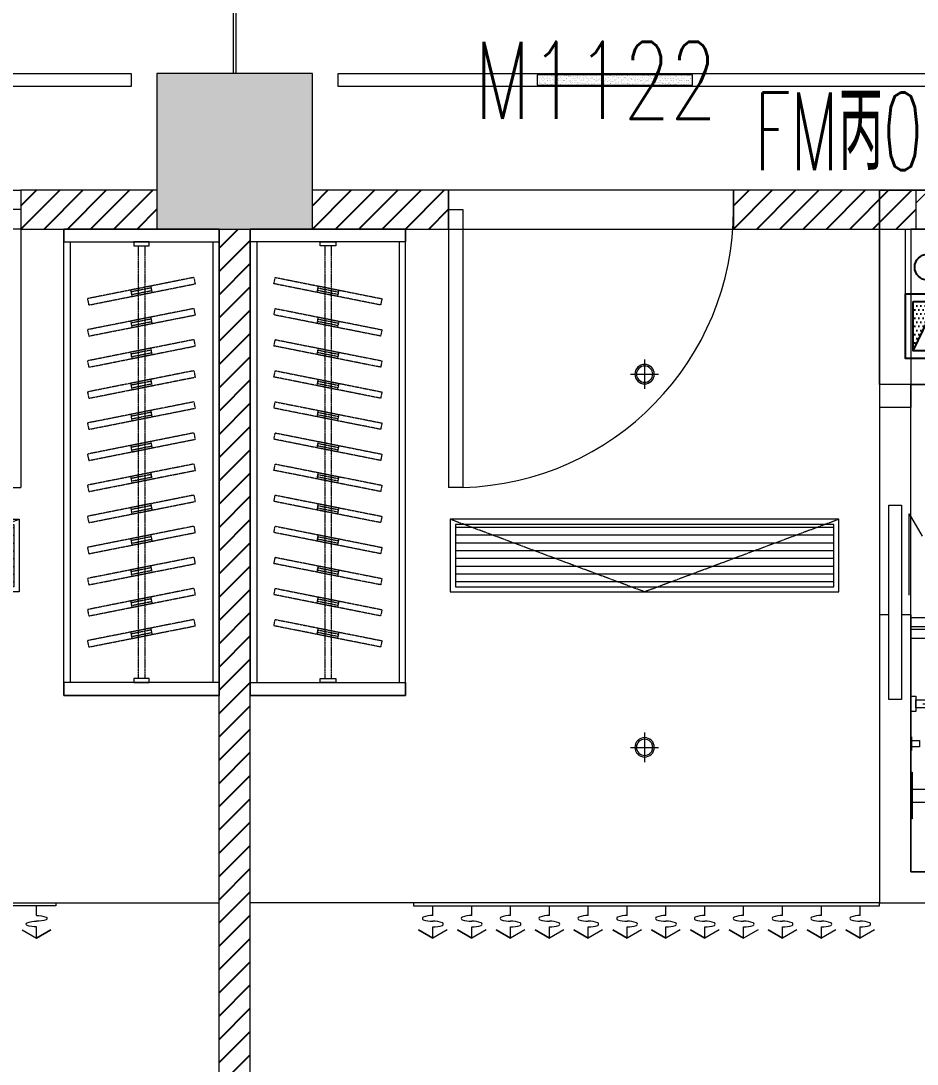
# Model space of a CAD drawing. Header units: millimetres. Extents: x 33621 to 401573, y -91663 to 133135.
# Drawn here: x 124271 to 127731, y -54933 to -50907 of the extents above; entities that cross this region are included whole.
import ezdxf

# ---------------------------------------------------------------- set-up
doc = ezdxf.new("R2010")
doc.units = ezdxf.units.MM
doc.header["$LTSCALE"] = 10
for name, pattern in [('DASH', [0.35, 0.25, -0.1]), ('DOT', [0.2, 0.1, -0.1]), ('DOTE', [2.42, 2, -0.2, 0.02, -0.2]), ('HIDDEN', [0.375, 0.25, -0.125, 0, 0])]:
    doc.linetypes.add(name, pattern=pattern)
doc.layers.get('0').update_dxf_attribs({"color": 253})
for name, color, linetype, lineweight in [('COLUMN', 253, 'Continuous', 0), ('DOOR【门】', 253, 'Continuous', 0), ('FF-Door【门】', 253, 'Continuous', 0), ('FF-FIXT【洁具】', 253, 'Continuous', 0), ('FF-FURN【成品家具】', 253, 'Continuous', 0), ('FF-FURN【成品家私】', 253, 'Continuous', 0), ('MK【门槛线】', 253, 'Continuous', 0), ('PUB_HATCH', 253, 'Continuous', 0), ('RC-FCU【空调设备】', 253, 'Continuous', 0), ('RC-LIGHT【天花灯具】', 253, 'Continuous', 0), ('RC-Modelling【天花造型】', 253, 'Continuous', 0), ('RC-STR【天花细线】', 253, 'Continuous', 0), ('RC-Text【天花文字】', 253, 'Continuous', 0), ('TXT【平面空间文字】', 253, 'Continuous', 0), ('WALL', 253, 'Continuous', 0), ('Wall【墙体】', 253, 'Continuous', 0), ('Wall【新建墙】', 253, 'Continuous', 0), ('WINDOW', 253, 'Continuous', 0), ('Xline【辅助线】', 253, 'Continuous', 0)]:
    doc.layers.add(name, color=color, linetype=linetype, lineweight=lineweight)
for name, color, linetype in [('DIM_LEAD', 253, 'Continuous'), ('ELE', 253, 'Continuous'), ('HATCH【填充】', 253, 'Continuous'), ('VPIPE-污水', 253, 'Continuous'), ('VPIPE-热给水', 253, 'Continuous'), ('VPIPE-给水', 253, 'Continuous'), ('WINDOW_TEXT', 253, 'Continuous'), ('填充', 253, 'Continuous'), ('洁具', 253, 'Continuous'), ('风道（排气道）', 253, 'Continuous')]:
    doc.layers.add(name, color=color, linetype=linetype)
doc.styles.add('-宋体', font='', dxfattribs={"width": 0.8})
doc.styles.add('_TCH_WINDOW', font='SIMPLEX', dxfattribs={"bigfont": 'GBCBIG'})
doc.styles.add('SUN', font='romans.shx', dxfattribs={"width": 0.8, "bigfont": 'hzdx.shx'})
doc.styles.add('宋体', font='', dxfattribs={"width": 0.7})
doc.styles.get('-宋体').set_extended_font_data('SimSun')
doc.styles.get('宋体').set_extended_font_data('SimSun')

# ---------------------------------------------------------------- blocks, each defined once
blk = doc.blocks.new('$DorLib2D$00000001')
for p, q in [((0.45, 0.975), (0.5, 0.975)), ((0.45, 0), (0.45, 0.975)), ((0.5, 0), (0.5, 0.975)), ((0.5, 0), (0.45, 0))]:
    blk.add_line(p, q)
at = {"lineweight": 13}
blk.add_arc((0.475, 0), 0.975, 91.4693, 180, dxfattribs=at)
blk = doc.blocks.new('海龙0109180699')
for points in [[(-1740, 7095.5), (-1740, 7145.5), (-1140, 7145.5), (-1140, 7095.5)], [(-1740, 7145.5), (-1740, 5345.5), (-1140, 5345.5), (-1140, 7145.5)], [(-1140, 5395.5), (-1140, 5345.5), (-1740, 5345.5), (-1740, 5395.5)]]:
    blk.add_lwpolyline(points, close=True)
at = {"color": 8}
for points in [[(-1715, 7095.5), (-1715, 5395.5)], [(-1165, 7095.5), (-1165, 5395.5)]]:
    blk.add_lwpolyline(points, dxfattribs=at)
for points in [[(-1470, 7080.5), (-1470, 7095.5), (-1410, 7095.5), (-1410, 7080.5)], [(-1410, 5410.5), (-1410, 5395.5), (-1470, 5395.5), (-1470, 5410.5)], [(-1410, 5410.5), (-1410, 5395.5), (-1470, 5395.5), (-1470, 5410.5)]]:
    blk.add_lwpolyline(points, close=True, dxfattribs=at)
at = {"color": 8, "linetype": 'DASH', "ltscale": 0.006}
for points in [[(-1452.5, 7080.5), (-1452.5, 5410.5)], [(-1427.5, 7080.5), (-1427.5, 5410.5)]]:
    blk.add_lwpolyline(points, dxfattribs=at)
for points in [[(-1643.5, 6958.7), (-1231.6, 6876.8), (-1236.5, 6852.3), (-1648.4, 6934.2)], [(-1476.8, 6925.6), (-1398.3, 6909.9), (-1403.2, 6885.4), (-1481.7, 6901)], [(-1478.3, 6918.2), (-1399.8, 6902.6), (-1401.7, 6892.8), (-1480.2, 6908.4)], [(-1643.5, 6838.7), (-1231.6, 6756.8), (-1236.5, 6732.3), (-1648.4, 6814.2)], [(-1476.8, 6805.6), (-1398.3, 6789.9), (-1403.2, 6765.4), (-1481.7, 6781)], [(-1478.3, 6798.2), (-1399.8, 6782.6), (-1401.7, 6772.8), (-1480.2, 6788.4)], [(-1643.5, 6718.7), (-1231.6, 6636.8), (-1236.5, 6612.3), (-1648.4, 6694.2)], [(-1476.8, 6685.6), (-1398.3, 6669.9), (-1403.2, 6645.4), (-1481.7, 6661)], [(-1478.3, 6678.2), (-1399.8, 6662.6), (-1401.7, 6652.8), (-1480.2, 6668.4)], [(-1643.5, 6598.7), (-1231.6, 6516.8), (-1236.5, 6492.3), (-1648.4, 6574.2)], [(-1476.8, 6565.6), (-1398.3, 6549.9), (-1403.2, 6525.4), (-1481.7, 6541)], [(-1478.3, 6558.2), (-1399.8, 6542.6), (-1401.7, 6532.8), (-1480.2, 6548.4)], [(-1643.5, 6478.7), (-1231.6, 6396.8), (-1236.5, 6372.3), (-1648.4, 6454.2)], [(-1476.8, 6445.6), (-1398.3, 6429.9), (-1403.2, 6405.4), (-1481.7, 6421)], [(-1478.3, 6438.2), (-1399.8, 6422.6), (-1401.7, 6412.8), (-1480.2, 6428.4)], [(-1643.5, 6358.7), (-1231.6, 6276.8), (-1236.5, 6252.3), (-1648.4, 6334.2)], [(-1476.8, 6325.6), (-1398.3, 6309.9), (-1403.2, 6285.4), (-1481.7, 6301)], [(-1478.3, 6318.2), (-1399.8, 6302.6), (-1401.7, 6292.8), (-1480.2, 6308.4)], [(-1643.5, 6238.7), (-1231.6, 6156.8), (-1236.5, 6132.3), (-1648.4, 6214.2)], [(-1476.8, 6205.6), (-1398.3, 6189.9), (-1403.2, 6165.4), (-1481.7, 6181)], [(-1478.3, 6198.2), (-1399.8, 6182.6), (-1401.7, 6172.8), (-1480.2, 6188.4)], [(-1643.5, 6118.7), (-1231.6, 6036.8), (-1236.5, 6012.3), (-1648.4, 6094.2)], [(-1476.8, 6085.6), (-1398.3, 6069.9), (-1403.2, 6045.4), (-1481.7, 6061)], [(-1478.3, 6078.2), (-1399.8, 6062.6), (-1401.7, 6052.8), (-1480.2, 6068.4)], [(-1643.5, 5998.7), (-1231.6, 5916.8), (-1236.5, 5892.3), (-1648.4, 5974.2)], [(-1476.8, 5965.6), (-1398.3, 5949.9), (-1403.2, 5925.4), (-1481.7, 5941)], [(-1478.3, 5958.2), (-1399.8, 5942.6), (-1401.7, 5932.8), (-1480.2, 5948.4)], [(-1643.5, 5878.7), (-1231.6, 5796.8), (-1236.5, 5772.3), (-1648.4, 5854.2)], [(-1476.8, 5845.6), (-1398.3, 5829.9), (-1403.2, 5805.4), (-1481.7, 5821)], [(-1478.3, 5838.2), (-1399.8, 5822.6), (-1401.7, 5812.8), (-1480.2, 5828.4)], [(-1643.5, 5758.7), (-1231.6, 5676.8), (-1236.5, 5652.3), (-1648.4, 5734.2)], [(-1476.8, 5725.6), (-1398.3, 5709.9), (-1403.2, 5685.4), (-1481.7, 5701)], [(-1478.3, 5718.2), (-1399.8, 5702.6), (-1401.7, 5692.8), (-1480.2, 5708.4)], [(-1643.5, 5638.7), (-1231.6, 5556.8), (-1236.5, 5532.3), (-1648.4, 5614.2)], [(-1476.8, 5605.6), (-1398.3, 5589.9), (-1403.2, 5565.4), (-1481.7, 5581)], [(-1478.3, 5598.2), (-1399.8, 5582.6), (-1401.7, 5572.8), (-1480.2, 5588.4)]]:
    blk.add_lwpolyline(points, close=True, dxfattribs=at)
blk = doc.blocks.new('PQD')
at = {"layer": '填充'}
h = blk.add_hatch(dxfattribs=at)
h.set_pattern_fill('DOTS', color=256, scale=10, style=0)
h.paths.add_polyline_path([(517039.4, 222520.7), (516799.4, 222520.7), (516799.4, 222330.7), (516857.1, 222450.6)])
blk.add_lwpolyline([(516799.4, 222330.7), (516857.1, 222450.6), (517039.4, 222520.7)], dxfattribs=at)
at = {"layer": '风道（排气道）'}
for points in [[(516769.4, 222550.7), (517069.4, 222550.7), (517069.4, 222300.7), (516769.4, 222300.7)], [(516799.4, 222520.7), (517039.4, 222520.7), (517039.4, 222330.7), (516799.4, 222330.7)]]:
    blk.add_lwpolyline(points, close=True, dxfattribs=at)
blk = doc.blocks.new('$DorLib2D$00000114')
at = {"color": 0}
blk.add_line((0.5, 0), (-0.2071, 0.7071), dxfattribs=at)
blk.add_arc((0.5, 0), 1, 135, 180, dxfattribs=at)
blk = doc.blocks.new('ZL_08155714')
at = {"layer": 'VPIPE-污水'}
blk.add_circle((-129.2, -712), 50, dxfattribs=at)
at = {"layer": 'VPIPE-热给水'}
blk.add_circle((153.9, -888.5), 50, dxfattribs=at)
at = {"layer": 'VPIPE-给水'}
blk.add_circle((153.9, -754.4), 50, dxfattribs=at)
at = {"layer": 'WALL'}
for p, q in [((-314.6, -1164.9), (-314.6, -414.9)), ((-314.6, -414.9), (585.4, -414.9)), ((585.4, -1164.9), (585.4, -414.9)), ((-214.6, -1064.9), (-214.6, -564.9)), ((-214.6, -564.9), (485.4, -564.9)), ((485.4, -1064.9), (485.4, -564.9)), ((485.4, -1064.9), (-214.6, -1064.9)), ((585.4, -1164.9), (-314.6, -1164.9))]:
    blk.add_line(p, q, dxfattribs=at)
at = {"layer": 'WINDOW'}
for p, q in [((-175.1, -414.9), (424.9, -414.9)), ((-175.1, -414.9), (-175.1, -564.9)), ((424.9, -564.9), (424.9, -414.9)), ((-175.1, -564.9), (424.9, -564.9))]:
    blk.add_line(p, q, dxfattribs=at)
at = {"layer": 'DOOR【门】', "xscale": -600, "yscale": 600, "zscale": -600}
blk.add_blockref('$DorLib2D$00000114', (124.9, -464.9), dxfattribs=at)
at = {"layer": '洁具'}
blk.add_blockref('PQD', (-516984, -223365.7), dxfattribs=at)
at = {"layer": 'ELE', "ltscale": 100, "style": 'SUN', "width": 0.6}
blk.add_text('FM丙0615', height=300, dxfattribs=at).set_placement((-797.1, -337.9, 0))
at = {"layer": 'TXT【平面空间文字】', "width": 0.75}
blk.add_text('管井', height=300, dxfattribs=at).set_placement((236.4, -794.6))
blk = doc.blocks.new('A$C5D954283')
at = {"color": 8}
for p, q in [((0, 532.1), (0, 509.5)), ((-4, 505.5), (-26.2, 505.5)), ((0, 501.5), (0, 478.5)), ((25.8, 505.5), (4, 505.5)), ((0, 235.1), (0, 263.8)), ((-5, 230), (-32.8, 230)), ((0, 225), (0, 196.3)), ((32.3, 230), (5, 230))]:
    blk.add_line(p, q, dxfattribs=at)
at = {"color": 0, "linetype": 'Continuous'}
for p, q in [((-159.8, 511.3), (-159.8, 506.3)), ((-11.2, 374.3), (-17.5, 495.5)), ((15.1, 492.2), (4.8, 374.3)), ((159.8, 511.3), (159.8, 506.3)), ((4.8, 374.3), (-11.2, 374.3))]:
    blk.add_line(p, q, dxfattribs=at)
at = {"color": 8, "ltscale": 1000, "const_width": 0.448}
blk.add_lwpolyline([(0, 505.7, -1), (0, 505.3, -1)], format="xyb", close=True, dxfattribs=at)
at = {"color": 0, "linetype": 'Continuous'}
blk.add_lwpolyline([(300, 0), (300, 450), (-300, 450), (-300, 0)], close=True, dxfattribs=at)
at = {"color": 8}
blk.add_lwpolyline([(270, 30), (270, 420), (-270, 420), (-270, 30)], close=True, dxfattribs=at)
at = {"color": 8, "const_width": 0.84}
blk.add_lwpolyline([(0.1, 230.5, -1), (0.1, 229.6, -1)], format="xyb", close=True, dxfattribs=at)
at = {"color": 0, "linetype": 'Continuous'}
blk.add_circle((0, 505.5), 20.2, dxfattribs=at)
at = {"color": 8}
for centre, radius in [((0.3, 505.7), 16.3), ((0, 230), 25.2)]:
    blk.add_circle(centre, radius, dxfattribs=at)
at = {"color": 0, "linetype": 'Continuous'}
for centre, start, end in [((-154.8, 511.3), 88.2889, 180), ((-154.8, 506.3), 180, 271.7111), ((154.8, 511.3), 0, 91.7111), ((154.8, 506.3), 268.2889, 0)]:
    blk.add_arc(centre, 5, start, end, dxfattribs=at)
at = {"color": 250, "linetype": 'DOT', "ltscale": 1000}
for points in [[(-57.3, 508.8), (-57.4, 510), (-57.8, 511.1), (-58.3, 512.1), (-59.1, 513), (-60, 513.8), (-61, 514.3), (-62.2, 514.7), (-63.3, 514.8), (-64.5, 514.7), (-65.6, 514.3), (-66.7, 513.8), (-67.6, 513), (-68.3, 512.1), (-68.9, 511.1), (-69.2, 510), (-69.3, 508.8), (-69.2, 507.6), (-68.9, 506.5), (-68.3, 505.5), (-67.6, 504.6), (-66.7, 503.8), (-65.6, 503.3), (-64.5, 502.9), (-63.3, 502.8), (-62.2, 502.9), (-61, 503.3), (-60, 503.8), (-59.1, 504.6), (-58.3, 505.5), (-57.8, 506.5), (-57.4, 507.6)], [(69.3, 508.8), (69.2, 510), (68.9, 511.1), (68.3, 512.1), (67.6, 513), (66.7, 513.8), (65.6, 514.3), (64.5, 514.7), (63.3, 514.8), (62.2, 514.7), (61, 514.3), (60, 513.8), (59.1, 513), (58.3, 512.1), (57.8, 511.1), (57.4, 510), (57.3, 508.8), (57.4, 507.6), (57.8, 506.5), (58.3, 505.5), (59.1, 504.6), (60, 503.8), (61, 503.3), (62.2, 502.9), (63.3, 502.8), (64.5, 502.9), (65.6, 503.3), (66.7, 503.8), (67.6, 504.6), (68.3, 505.5), (68.9, 506.5), (69.2, 507.6)]]:
    blk.add_wipeout(points, dxfattribs=at)
at = {"color": 0, "linetype": 'Continuous'}
for p, q in [((-72.3, 510.3), (-154.7, 516.3)), ((-72.3, 507.3), (-154.7, 501.3)), ((72.3, 510.3), (154.7, 516.3)), ((72.3, 507.3), (154.7, 501.3))]:
    blk.add_line(p, q, dxfattribs=at)
at = {"color": 0, "linetype": 'Continuous', "const_width": 12}
for points in [[(-63.3, 514.8, -1), (-63.3, 502.8, -1)], [(63.3, 514.8, 1), (63.3, 502.8, 1)]]:
    blk.add_lwpolyline(points, format="xyb", close=True, dxfattribs=at)
blk = doc.blocks.new('A$C78EA0098')
at = {"color": 33, "linetype": 'Continuous'}
for p, q in [((68.5, 375.3), (68.5, 332.3)), ((47, 353.8), (90, 353.8))]:
    blk.add_line(p, q, dxfattribs=at)
for p, q in [((5, 25, 0), (81, 25, 0)), ((81, -25, 0), (81, 25, 0)), ((81, 20, 0), (88, 20, 0)), ((84, 25, 0), (114, 25, 0)), ((84, 20, 0), (84, 25, 0)), ((114, -25, 0), (114, 25, 0)), ((5, -25, 0), (81, -25, 0)), ((81, -20, 0), (88, -20, 0)), ((84, -25, 0), (84, -20, 0)), ((84, -25, 0), (114, -25, 0))]:
    blk.add_line(p, q)
for points in [[(0, 383.8), (20, 383.8), (20, 323.8), (0, 323.8)], [(20, 368.8), (85, 368.8), (85, 338.8), (20, 338.8)], [(0, 226), (3, 226), (3, 174), (0, 174)], [(3, 212.5), (33.5, 212.5), (33.5, 187.5), (3, 187.5)], [(0, 90), (5, 90), (5, -90), (0, -90)]]:
    blk.add_lwpolyline(points, close=True)
for centre, radius in [((68.5, 353.8), 11.5), ((104, 0, 0), 5)]:
    blk.add_circle(centre, radius, dxfattribs=at)
blk.add_arc((57.8, 0, 0), 36.3, 316.3972, 43.6028)
blk = doc.blocks.new('ZL_08127082')
at = {"layer": 'FF-FIXT【洁具】'}
for p, q in [((-184.1, -108.8), (-150.6, 0)), ((146.4, 0), (-150.6, 0)), ((-133.9, 0), (-133.9, -83.7)), ((133.9, 0), (133.9, -83.7)), ((146.4, 0), (179.9, -117.1)), ((-20.9, -37.7), (-16.7, -33.5)), ((-20.9, -41.8), (-20.9, -37.7)), ((-16.7, -33.5), (-12.6, -33.5)), ((-12.6, -33.5), (-4.2, -29.3)), ((-4.2, -29.3), (4.2, -33.5)), ((4.2, -33.5), (12.6, -33.5)), ((12.6, -33.5), (16.7, -37.7)), ((16.7, -37.7), (16.7, -41.8)), ((-16.7, -46), (-20.9, -41.8)), ((-12.6, -50.2), (-16.7, -46)), ((4.2, -50.2), (-12.6, -50.2)), ((12.6, -46), (4.2, -50.2)), ((16.7, -41.8), (12.6, -46)), ((-196.6, -221.7), (-184.1, -108.8)), ((-133.9, -83.7), (-184.1, -138.1)), ((133.9, -83.7), (-133.9, -83.7)), ((133.9, -83.7), (179.9, -138.1)), ((179.9, -117.1), (196.6, -234.3)), ((-179.9, -142.2), (0, -133.9)), ((0, -133.9), (0, -138.1)), ((0, -133.9), (175.7, -142.2)), ((184.1, -133.9), (175.7, -142.2)), ((184.1, -125.5), (184.1, -133.9)), ((-50.2, -213.4), (-50.2, -200.8)), ((-50.2, -200.8), (46, -200.8)), ((46, -200.8), (46, -213.4)), ((-188.3, -334.7), (-196.6, -221.7)), ((-179.9, -284.5), (-150.6, -213.4)), ((-163.2, -301.2), (-138.1, -234.3)), ((-150.6, -205), (-104.6, -205)), ((-150.6, -213.4), (-150.6, -205)), ((-138.1, -234.3), (-150.6, -213.4)), ((146.4, -213.4), (-150.6, -213.4)), ((133.9, -234.3), (-138.1, -234.3)), ((-104.6, -205), (-104.6, -213.4)), ((46, -213.4), (-50.2, -213.4)), ((100.4, -205), (100.4, -213.4)), ((146.4, -205), (100.4, -205)), ((133.9, -234.3), (146.4, -213.4)), ((133.9, -234.3), (159, -301.2)), ((146.4, -213.4), (146.4, -205)), ((146.4, -213.4), (175.7, -284.5)), ((196.6, -234.3), (188.3, -351.4)), ((-188.3, -364), (-179.9, -284.5)), ((-171.5, -372.3), (-163.2, -301.2)), ((159, -301.2), (167.3, -372.3)), ((175.7, -284.5), (188.3, -364)), ((-184.1, -439.3), (-188.3, -364)), ((-167.3, -443.4), (-171.5, -372.3)), ((167.3, -372.3), (163.2, -443.4)), ((188.3, -364), (184.1, -439.3)), ((-167.3, -514.6), (-184.1, -439.3)), ((184.1, -439.3), (163.2, -514.6)), ((-146.4, -510.4), (-167.3, -443.4)), ((163.2, -443.4), (146.4, -510.4)), ((-133.9, -585.7), (-167.3, -514.6)), ((-117.1, -577.3), (-146.4, -510.4)), ((146.4, -510.4), (113, -577.3)), ((163.2, -514.6), (129.7, -585.7)), ((-87.9, -648.4), (-133.9, -585.7)), ((-75.3, -635.9), (-117.1, -577.3)), ((113, -577.3), (71.1, -631.7)), ((129.7, -585.7), (83.7, -648.4)), ((-41.8, -652.6), (-75.3, -631.7)), ((75.3, -631.7), (37.7, -652.6)), ((-46, -669.4), (-87.9, -648.4)), ((0, -677.7), (-46, -669.4)), ((0, -656.8), (-41.8, -652.6)), ((37.7, -652.6), (0, -656.8)), ((46, -669.4), (0, -677.7)), ((83.7, -648.4), (46, -669.4))]:
    blk.add_line(p, q, dxfattribs=at)
blk = doc.blocks.new('ZL_08123655')
at = {"layer": 'FF-FIXT【洁具】'}
for p, q in [((-184.1, -138.1), (-188.3, -129.7)), ((-179.9, -142.2), (-184.1, -138.1))]:
    blk.add_line(p, q, dxfattribs=at)
at = {"layer": 'DIM_LEAD'}
blk.add_blockref('ZL_08127082', (0, 0), dxfattribs=at)
blk = doc.blocks.new('DOORBLK101')
at = {"layer": 'FF-Door【门】'}
blk.add_line((-0.5, 0), (0, 0.866), dxfattribs=at)
at = {"layer": 'FF-Door【门】', "color": 8, "linetype": 'HIDDEN', "ltscale": 15}
blk.add_arc((-0.5, 0), 1, 0, 60, dxfattribs=at)
blk = doc.blocks.new('海龙0427194496')
at = {"layer": 'FF-FURN【成品家具】'}
for p, q in [((-885.9, 1254), (-885.9, 2054)), ((1334.1, 2054), (1334.1, 1254))]:
    blk.add_line(p, q, dxfattribs=at)
at = {"layer": 'FF-FURN【成品家私】'}
for points in [[(-850.9, 1630.6), (-800.9, 1630.6), (-800.9, 2380.6), (-850.9, 2380.6)], [(1249.1, 1630.6), (1299.1, 1630.6), (1299.1, 2380.6), (1249.1, 2380.6)]]:
    blk.add_lwpolyline(points, close=True, dxfattribs=at)
for points in [[(-772.3, 1977.7), (-772.3, 1663.5), (-721.5, 1750.5)], [(1220.5, 1977.7), (1220.5, 1663.5), (1169.7, 1750.5)]]:
    blk.add_lwpolyline(points, dxfattribs=at)
at = {"layer": 'MK【门槛线】', "color": 4}
for p, q in [((190.6, 2065.2), (190.6, 3045.2)), ((270.6, 2065.2), (270.6, 3045.2)), ((1214.1, 2145.2), (-765.9, 2145.2)), ((-630.6, 2145.2), (-630.6, 2065.2)), ((119.4, 2145.2), (119.4, 2065.2)), ((345.6, 2145.2), (345.6, 2065.2)), ((1095.6, 2145.2), (1095.6, 2065.2)), ((1214.1, 2065.2), (-765.9, 2065.2))]:
    blk.add_line(p, q, dxfattribs=at)
at = {"layer": 'Wall【墙体】', "color": 6}
blk.add_line((1214.1, 564.9), (-765.9, 564.9), dxfattribs=at)
at = {"layer": 'Wall【新建墙】', "color": 4}
for p, q in [((-885.9, 2054), (-885.9, 3165.2)), ((1334.1, 2054), (1334.1, 3165.2)), ((-765.9, 3045.2), (1214.1, 3045.2)), ((-765.9, 2054), (-765.9, 3045.2)), ((1214.1, 2054), (1214.1, 3045.2)), ((-850.9, 2054), (-885.9, 2054)), ((-765.9, 2054), (-800.9, 2054)), ((1249.1, 2054), (1214.1, 2054)), ((1334.1, 2054), (1299.1, 2054)), ((-885.9, 414.9), (-885.9, 1254)), ((-765.9, 1254), (-885.9, 1254)), ((-765.9, 564.9), (-765.9, 1254)), ((1214.1, 564.9), (1214.1, 1254)), ((1334.1, 1254), (1214.1, 1254)), ((1334.1, 414.9), (1334.1, 1254)), ((-885.9, 414.9), (1334.1, 414.9))]:
    blk.add_line(p, q, dxfattribs=at)
blk.add_lwpolyline([(-885.9, 3165.2), (1334.1, 3165.2)], dxfattribs=at)
at = {"layer": 'WINDOW', "linetype": 'Continuous'}
for p, q in [((225.6, 2145.2), (225.6, 3045.2)), ((235.6, 2145.2), (235.6, 3045.2)), ((1214.1, 2110.2), (-765.9, 2110.2)), ((1214.1, 2100.2), (-765.9, 2100.2))]:
    blk.add_line(p, q, dxfattribs=at)
at = {"layer": 'FF-FIXT【洁具】', "xscale": -1}
blk.add_blockref('ZL_08123655', (740.4, 3045.2), dxfattribs=at)
at = {"layer": 'FF-FIXT【洁具】', "xscale": -1, "rotation": 180.000000952178}
blk.add_blockref('A$C78EA0098', (-765.9, 2751.2), dxfattribs=at)
at = {"layer": 'FF-FIXT【洁具】', "yscale": 750, "zscale": 750}
for p, xscale, rotation in [((-255.6, 2105.2), -750, 180.0000000000119), ((719.6, 2105.2), 750, 179.9999999999881)]:
    blk.add_blockref('DOORBLK101', p, dxfattribs=dict(at, xscale=xscale, rotation=rotation))
at = {"layer": 'TXT【平面空间文字】', "color": 6, "linetype": 'Continuous', "xscale": -1, "rotation": 180}
blk.add_blockref('ZL_08155714', (-571.3, 0), dxfattribs=at)
at = {"layer": 'RC-Text【天花文字】', "style": '宋体', "width": 0.8}
blk.add_text('4.44㎡', height=112.5, dxfattribs=at).set_placement((21.9, 1335.3))
at = {"layer": 'TXT【平面空间文字】', "style": '-宋体', "width": 0.8}
blk.add_text('卫生间', height=150, dxfattribs=at).set_placement((-54.9, 1520.1))
at = {"layer": 'FF-FIXT【洁具】', "linetype": 'Continuous', "xscale": -1, "rotation": 180}
blk.add_blockref('A$C5D954283', (616.3, 1097.1), dxfattribs=at)
at = {"layer": 'FF-FIXT【洁具】', "linetype": 'Continuous'}
blk.add_lwpolyline([(1214.1, 564.9), (14.1, 564.9), (14.1, 1164.9), (1214.1, 1164.9)], close=True, dxfattribs=at)
at = {"layer": 'Wall【新建墙】', "color": 4}
blk.add_lwpolyline([(-765.9, 1164.9), (14.1, 1164.9), (14.1, 564.9), (1214.1, 564.9), (1214.1, 3045.2), (-765.9, 3045.2), (-765.9, 1164.9)], dxfattribs=at)
blk = doc.blocks.new('海龙0427202726')
at = {"layer": 'Xline【辅助线】', "xscale": -1, "rotation": 180}
blk.add_blockref('海龙0427194496', (10800, 7764.9), dxfattribs=at)
blk = doc.blocks.new('*U170')
for p, q in [((0, -12), (0, 0)), ((0, 0), (1800, 0)), ((1800, 0), (1800, -12)), ((1800, -12), (0, -12)), ((75, -49.3), (75, -12)), ((225, -49.3), (225, -12)), ((375, -49.3), (375, -12)), ((525, -49.3), (525, -12)), ((675, -49.3), (675, -12)), ((825, -49.3), (825, -12)), ((975, -49.3), (975, -12)), ((1125, -49.3), (1125, -12)), ((1275, -49.3), (1275, -12)), ((1425, -49.3), (1425, -12)), ((1575, -49.3), (1575, -12)), ((1725, -49.3), (1725, -12)), ((1725, -49.3), (1725, -12)), ((19.6, -104.5), (75, -136.2)), ((75, -136.2), (75, -93.2)), ((130.4, -104.5), (75, -136.2)), ((75, -136.2), (130.4, -104.5)), ((169.6, -104.5), (225, -136.2)), ((225, -136.2), (225, -93.2)), ((280.4, -104.5), (225, -136.2)), ((225, -136.2), (280.4, -104.5)), ((319.6, -104.5), (375, -136.2)), ((375, -136.2), (375, -93.2)), ((430.4, -104.5), (375, -136.2)), ((375, -136.2), (430.4, -104.5)), ((469.6, -104.5), (525, -136.2)), ((525, -136.2), (525, -93.2)), ((580.4, -104.5), (525, -136.2)), ((525, -136.2), (580.4, -104.5)), ((619.6, -104.5), (675, -136.2)), ((675, -136.2), (675, -93.2)), ((730.4, -104.5), (675, -136.2)), ((675, -136.2), (730.4, -104.5)), ((769.6, -104.5), (825, -136.2)), ((825, -136.2), (825, -93.2)), ((880.4, -104.5), (825, -136.2)), ((825, -136.2), (880.4, -104.5)), ((919.6, -104.5), (975, -136.2)), ((975, -136.2), (975, -93.2)), ((1030.4, -104.5), (975, -136.2)), ((975, -136.2), (1030.4, -104.5)), ((1069.6, -104.5), (1125, -136.2)), ((1125, -136.2), (1125, -93.2)), ((1180.4, -104.5), (1125, -136.2)), ((1125, -136.2), (1180.4, -104.5)), ((1219.6, -104.5), (1275, -136.2)), ((1275, -136.2), (1275, -93.2)), ((1330.4, -104.5), (1275, -136.2)), ((1275, -136.2), (1330.4, -104.5)), ((1369.6, -104.5), (1425, -136.2)), ((1425, -136.2), (1425, -93.2)), ((1480.4, -104.5), (1425, -136.2)), ((1425, -136.2), (1480.4, -104.5)), ((1519.6, -104.5), (1575, -136.2)), ((1575, -136.2), (1575, -93.2)), ((1630.4, -104.5), (1575, -136.2)), ((1575, -136.2), (1630.4, -104.5)), ((1669.6, -104.5), (1725, -136.2)), ((1669.6, -104.5), (1725, -136.2)), ((1725, -136.2), (1725, -93.2)), ((1725, -136.2), (1725, -93.2)), ((1780.4, -104.5), (1725, -136.2)), ((1725, -136.2), (1780.4, -104.5)), ((1780.4, -104.5), (1725, -136.2)), ((1725, -136.2), (1780.4, -104.5))]:
    blk.add_line(p, q)
at = {"extrusion": (0, 0, -1)}
for centre, major_axis, start_param, end_param in [((40, -82.2), (3.69, -3.69), 1.137309, 3.57508), ((72.5, -170.8), (-70.4, -70.4), 2.004284, 2.381239), ((77.5, -148.9), (-70.4, -70.4), 2.33115, 2.708105), ((77.5, 28.3), (70.4, -70.4), 0.433488, 0.810442), ((110, -60.3), (3.69, -3.69), 4.278901, 6.716673), ((190, -82.2), (3.69, -3.69), 1.137309, 3.57508), ((222.5, -170.8), (-70.4, -70.4), 2.004284, 2.381239), ((227.5, -148.9), (-70.4, -70.4), 2.33115, 2.708105), ((227.5, 28.3), (70.4, -70.4), 0.433488, 0.810442), ((260, -60.3), (3.69, -3.69), 4.278901, 6.716673), ((340, -82.2), (3.69, -3.69), 1.137309, 3.57508), ((372.5, -170.8), (-70.4, -70.4), 2.004284, 2.381239), ((377.5, -148.9), (-70.4, -70.4), 2.33115, 2.708105), ((377.5, 28.3), (70.4, -70.4), 0.433488, 0.810442), ((410, -60.3), (3.69, -3.69), 4.278901, 6.716673), ((490, -82.2), (3.69, -3.69), 1.137309, 3.57508), ((522.5, -170.8), (-70.4, -70.4), 2.004284, 2.381239), ((527.5, -148.9), (-70.4, -70.4), 2.33115, 2.708105), ((527.5, 28.3), (70.4, -70.4), 0.433488, 0.810442), ((560, -60.3), (3.69, -3.69), 4.278901, 6.716673), ((640, -82.2), (3.69, -3.69), 1.137309, 3.57508), ((672.5, -170.8), (-70.4, -70.4), 2.004284, 2.381239), ((677.5, -148.9), (-70.4, -70.4), 2.33115, 2.708105), ((677.5, 28.3), (70.4, -70.4), 0.433488, 0.810442), ((710, -60.3), (3.69, -3.69), 4.278901, 6.716673), ((790, -82.2), (3.69, -3.69), 1.137309, 3.57508), ((822.5, -170.8), (-70.4, -70.4), 2.004284, 2.381239), ((827.5, -148.9), (-70.4, -70.4), 2.33115, 2.708105), ((827.5, 28.3), (70.4, -70.4), 0.433488, 0.810442), ((860, -60.3), (3.69, -3.69), 4.278901, 6.716673), ((940, -82.2), (3.69, -3.69), 1.137309, 3.57508), ((972.5, -170.8), (-70.4, -70.4), 2.004284, 2.381239), ((977.5, -148.9), (-70.4, -70.4), 2.33115, 2.708105), ((977.5, 28.3), (70.4, -70.4), 0.433488, 0.810442), ((1010, -60.3), (3.69, -3.69), 4.278901, 6.716673), ((1090, -82.2), (3.69, -3.69), 1.137309, 3.57508), ((1122.5, -170.8), (-70.4, -70.4), 2.004284, 2.381239), ((1127.5, -148.9), (-70.4, -70.4), 2.33115, 2.708105), ((1127.5, 28.3), (70.4, -70.4), 0.433488, 0.810442), ((1160, -60.3), (3.69, -3.69), 4.278901, 6.716673), ((1240, -82.2), (3.69, -3.69), 1.137309, 3.57508), ((1272.5, -170.8), (-70.4, -70.4), 2.004284, 2.381239), ((1277.5, -148.9), (-70.4, -70.4), 2.33115, 2.708105), ((1277.5, 28.3), (70.4, -70.4), 0.433488, 0.810442), ((1310, -60.3), (3.69, -3.69), 4.278901, 6.716673), ((1390, -82.2), (3.69, -3.69), 1.137309, 3.57508), ((1422.5, -170.8), (-70.4, -70.4), 2.004284, 2.381239), ((1427.5, -148.9), (-70.4, -70.4), 2.33115, 2.708105), ((1427.5, 28.3), (70.4, -70.4), 0.433488, 0.810442), ((1460, -60.3), (3.69, -3.69), 4.278901, 6.716673), ((1540, -82.2), (3.69, -3.69), 1.137309, 3.57508), ((1572.5, -170.8), (-70.4, -70.4), 2.004284, 2.381239), ((1577.5, -148.9), (-70.4, -70.4), 2.33115, 2.708105), ((1577.5, 28.3), (70.4, -70.4), 0.433488, 0.810442), ((1610, -60.3), (3.69, -3.69), 4.278901, 6.716673), ((1690, -82.2), (3.69, -3.69), 1.137309, 3.57508), ((1690, -82.2), (3.69, -3.69), 1.137309, 3.57508), ((1722.5, -170.8), (-70.4, -70.4), 2.004284, 2.381239), ((1722.5, -170.8), (-70.4, -70.4), 2.004284, 2.381239), ((1727.5, -148.9), (-70.4, -70.4), 2.33115, 2.708105), ((1727.5, -148.9), (-70.4, -70.4), 2.33115, 2.708105), ((1727.5, 28.3), (70.4, -70.4), 0.433488, 0.810442), ((1727.5, 28.3), (70.4, -70.4), 0.433488, 0.810442), ((1760, -60.3), (3.69, -3.69), 4.278901, 6.716673), ((1760, -60.3), (3.69, -3.69), 4.278901, 6.716673), ((72.5, 6.4), (70.4, -70.4), 0.760354, 1.137309), ((222.5, 6.4), (70.4, -70.4), 0.760354, 1.137309), ((372.5, 6.4), (70.4, -70.4), 0.760354, 1.137309), ((522.5, 6.4), (70.4, -70.4), 0.760354, 1.137309), ((672.5, 6.4), (70.4, -70.4), 0.760354, 1.137309), ((822.5, 6.4), (70.4, -70.4), 0.760354, 1.137309), ((972.5, 6.4), (70.4, -70.4), 0.760354, 1.137309), ((1122.5, 6.4), (70.4, -70.4), 0.760354, 1.137309), ((1272.5, 6.4), (70.4, -70.4), 0.760354, 1.137309), ((1422.5, 6.4), (70.4, -70.4), 0.760354, 1.137309), ((1572.5, 6.4), (70.4, -70.4), 0.760354, 1.137309), ((1722.5, 6.4), (70.4, -70.4), 0.760354, 1.137309), ((1722.5, 6.4), (70.4, -70.4), 0.760354, 1.137309)]:
    blk.add_ellipse(centre, major_axis=major_axis, ratio=1, start_param=start_param, end_param=end_param, dxfattribs=at)
blk = doc.blocks.new('ZL_0317145799')
at = {"layer": 'RC-FCU【空调设备】'}
h = blk.add_hatch(dxfattribs=at)
h.set_pattern_fill('_USER', color=8, scale=30, pattern_type=0)
h.set_pattern_definition([(0, (-5926276.942, -1197962.362), (0, 30), [])])
h.paths.add_polyline_path([(730, -260), (730, -20), (-730, -20), (-730, -260)])
blk.add_lwpolyline([(-750, -280), (-750, 0), (750, 0), (750, -280)], close=True, dxfattribs=at)
at = {"layer": 'RC-FCU【空调设备】', "color": 8, "linetype": 'DASH'}
blk.add_lwpolyline([(-750, 0), (0, -280), (750, 0)], dxfattribs=at)
at = {"layer": 'RC-FCU【空调设备】', "color": 8}
blk.add_lwpolyline([(-730, -260), (-730, -20), (730, -20), (730, -260)], close=True, dxfattribs=at)
blk = doc.blocks.new('圆形筒灯')
at = {"color": 251, "linetype": 'DOTE', "ltscale": 43.504693}
blk.add_line((0, 90.6), (0, -90.6), dxfattribs=at)
at = {"color": 251, "linetype": 'DOTE', "ltscale": 41.297046}
blk.add_line((86, 0), (-86, 0), dxfattribs=at)
blk.add_ellipse((0, 0), major_axis=(-42.4, 42.4), ratio=1, start_param=2.355868237233172, end_param=8.639053544412757)
at = {"color": 251}
blk.add_ellipse((0, 0), major_axis=(35.4, 35.4), ratio=1, start_param=5.49871431692557, end_param=11.78189962410516, dxfattribs=at)
blk = doc.blocks.new('ZL_0603125599')
at = {"layer": 'RC-Modelling【天花造型】'}
blk.add_line((-697.5, -2096.8), (1732.5, -2096.8), dxfattribs=at)
blk.add_lwpolyline([(-133, 653.5), (966.9, 653.5), (966.9, 503.5), (-133, 503.5)], close=True, dxfattribs=at)
at = {"layer": 'RC-FCU【空调设备】'}
blk.add_blockref('ZL_0317145799', (210, -616.8), dxfattribs=at)
at = {"layer": 'RC-FCU【空调设备】', "ltscale": 10}
blk.add_blockref('*U170', (-697.5, -2096.8), dxfattribs=at)
at = {"layer": 'RC-LIGHT【天花灯具】', "xscale": 0.625, "yscale": 0.625, "zscale": 0.625}
for p in [(210, -56.6), (210, -1496.8)]:
    blk.add_blockref('圆形筒灯', p, dxfattribs=at)
blk = doc.blocks.new('ZL_0814093391')
at = {"layer": 'RC-LIGHT【天花灯具】'}
h = blk.add_hatch(dxfattribs=at)
h.set_pattern_fill('AR-SAND', color=251, scale=0.316764)
h.set_pattern_definition([(37.5, (-300, -35), (-0.50683, 15.50283), [0, -12.2296, 0, -13.67785, 0, -13.07441]), (7.5, (-300, -35), (14.23926, 22.7064), [0, -6.59755, 0, -11.02274, 0, -4.22404]), (327.5, (-309.896, -35), (25.05575, 0.04552), [0, -4.0229, 0, -14.48243, 0, -18.90761]), (317.5, (-309.896, -35), (24.1867, 7.0616), [0, -2.01145, 0, -9.49404, 0, -10.86182])])
h.paths.add_polyline_path([(300, 5), (-300, 5), (-300, -35), (300, -35)])
blk.add_lwpolyline([(-300, 5), (300, 5), (300, -35), (-300, -35)], close=True, dxfattribs=at)

msp = doc.modelspace()

# ---------------------------------------------------------------- hatches: boundary and pattern name
at = {"layer": 'HATCH【填充】'}
h = msp.add_hatch(dxfattribs=at)
h.set_pattern_fill('ANSI31', color=3, scale=20)
h.set_pattern_definition([(45, (124270.966, -51710.557), (-44.901, 44.901), [])])
h.paths.add_polyline_path([(124796.5, -51560.6), (124271, -51560.6), (124271, -51710.6), (124796.5, -51710.6)])
h = msp.add_hatch(dxfattribs=at)
h.set_pattern_fill('ANSI31', color=3, scale=20)
h.set_pattern_definition([(45, (125396.51, -51710.557), (-44.901, 44.901), [])])
h.paths.add_polyline_path([(125922.1, -51560.6), (125396.5, -51560.6), (125396.5, -51710.6), (125922.1, -51710.6)])
h = msp.add_hatch(dxfattribs=at)
h.set_pattern_fill('ANSI31', color=3, scale=20)
h.set_pattern_definition([(45, (127022.066, -51710.557), (-44.9013, 44.9013), [])])
h.paths.add_polyline_path([(127726, -51560.6), (127022.1, -51560.6), (127022.1, -51710.6), (127726, -51710.6)])
h = msp.add_hatch(dxfattribs=at)
h.set_pattern_fill('ANSI31', color=3, scale=20)
h.set_pattern_definition([(45, (125036.51, -58609.42), (-44.9013, 44.9013), [])])
h.paths.add_polyline_path([(125156.5, -51710.6), (125036.5, -51710.6), (125036.5, -58609.4), (125156.5, -58609.4)])
at = {"layer": 'PUB_HATCH'}
msp.add_hatch(color=256, dxfattribs=at).paths.add_polyline_path([(124796.5, -51710.6), (125396.5, -51710.6), (125396.5, -51110.6), (124796.5, -51110.6)])

# ---------------------------------------------------------------- linework, layer by layer
at = {"layer": 'COLUMN'}
for p, q in [((125396.5, -51110.6), (124796.5, -51110.6)), ((124796.5, -51110.6), (124796.5, -51710.6)), ((125396.5, -51710.6), (125396.5, -51110.6)), ((124796.5, -51710.6), (125396.5, -51710.6)), ((124796.5, -51710.6), (125396.5, -51710.6)), ((124796.5, -51710.6), (125396.5, -51710.6)), ((124796.5, -51710.6), (125396.5, -51710.6))]:
    msp.add_line(p, q, dxfattribs=at)
at = {"layer": 'RC-STR【天花细线】'}
msp.add_lwpolyline([(125091.5, -49310.6), (125101.5, -49310.6), (125101.5, -51110.6), (125091.5, -51110.6)], close=True, dxfattribs=at)
at = {"layer": 'WALL'}
for p, q in [((125036.5, -58644.4), (125036.5, -51710.6)), ((125156.5, -58644.4), (125156.5, -51710.6))]:
    msp.add_line(p, q, dxfattribs=at)
at = {"layer": 'Wall【墙体】', "color": 6}
for p, q in [((124796.5, -51560.6), (124271, -51560.6)), ((124271, -51560.6), (124271, -51710.6)), ((124271, -51560.6), (124271, -51710.6)), ((125922.1, -51560.6), (125396.5, -51560.6)), ((125922.1, -51710.6), (125922.1, -51560.6)), ((125922.1, -51710.6), (125922.1, -51560.6)), ((125922.1, -51560.6), (125922.1, -51560.6)), ((125922.1, -51710.6), (125922.1, -51560.6)), ((125922.1, -51710.6), (125922.1, -51560.6)), ((127022.1, -51560.6), (127022.1, -51710.6)), ((127022.1, -51560.6), (127022.1, -51710.6)), ((127022.1, -51560.6), (127022.1, -51710.6)), ((127022.1, -51560.6), (127022.1, -51710.6)), ((124271, -51710.6), (124796.5, -51710.6)), ((125396.5, -51710.6), (125922.1, -51710.6)), ((127022.1, -51710.6), (127019.4, -51710.6)), ((127022.1, -51710.6), (127019.4, -51710.6)), ((127022.1, -51710.6), (127019.4, -51710.6))]:
    msp.add_line(p, q, dxfattribs=at)

# ---------------------------------------------------------------- block references
at = {"layer": 'FF-FURN【成品家私】', "xscale": -1}
msp.add_blockref('海龙0109180699', (123296.5, -58856), dxfattribs=at)
at = {"layer": 'FF-FURN【成品家私】'}
msp.add_blockref('海龙0109180699', (126896.5, -58856), dxfattribs=at)
at = {"layer": 'RC-LIGHT【天花灯具】', "xscale": -1, "rotation": 180}
msp.add_blockref('ZL_0814093391', (126564, -51150.6), dxfattribs=at)
at = {"layer": 'WINDOW'}
ref = msp.add_blockref('$DorLib2D$00000001', (123721, -51635.6), dxfattribs=dict(at, xscale=1100, yscale=-1100, zscale=1100))
ref.add_attrib('A', 'M1122', (123271, -51285.3), dxfattribs={"layer": 'WINDOW_TEXT', "height": 297.5, "style": '_TCH_WINDOW', "width": 0.705882})
ref = msp.add_blockref('$DorLib2D$00000001', (123721, -51635.6), dxfattribs=dict(at, xscale=1100, yscale=-1100, zscale=1100))
ref.add_attrib('A', 'M1122', (123271, -51285.3), dxfattribs={"layer": 'WINDOW_TEXT', "height": 297.5, "style": '_TCH_WINDOW', "width": 0.705882})
ref = msp.add_blockref('$DorLib2D$00000001', (126472.1, -51635.6), dxfattribs=dict(at, xscale=-1100, yscale=-1100, zscale=-1100))
ref.add_attrib('A', 'M1122', (126022.1, -51285.3), dxfattribs={"layer": 'WINDOW_TEXT', "height": 297.5, "style": '_TCH_WINDOW', "width": 0.705882})
ref = msp.add_blockref('$DorLib2D$00000001', (126472.1, -51635.6), dxfattribs=dict(at, xscale=-1100, yscale=-1100, zscale=-1100))
ref.add_attrib('A', 'M1122', (126022.1, -51285.3), dxfattribs={"layer": 'WINDOW_TEXT', "height": 297.5, "style": '_TCH_WINDOW', "width": 0.705882})
ref = msp.add_blockref('$DorLib2D$00000001', (126472.1, -51635.6), dxfattribs=dict(at, xscale=-1100, yscale=-1100, zscale=-1100))
ref.add_attrib('A', 'M1122', (126022.1, -51285.3), dxfattribs={"layer": 'WINDOW_TEXT', "height": 297.5, "style": '_TCH_WINDOW', "width": 0.705882})
ref = msp.add_blockref('$DorLib2D$00000001', (126472.1, -51635.6), dxfattribs=dict(at, xscale=-1100, yscale=-1100, zscale=-1100))
ref.add_attrib('A', 'M1122', (126022.1, -51285.3), dxfattribs={"layer": 'WINDOW_TEXT', "height": 297.5, "style": '_TCH_WINDOW', "width": 0.705882})

# ---------------------------------------------------------------- next in the draw order: block references
at = {"layer": 'Wall【新建墙】', "color": 4}
msp.add_blockref('海龙0427202726', (117672.4, -58910.6), dxfattribs=at)

# ---------------------------------------------------------------- next in the draw order: linework, layer by layer
at = {"layer": 'RC-STR【天花细线】'}
for points in [[(118296.5, -51160.6), (118296.5, -51110.6), (124696.5, -51110.6), (124696.5, -51160.6)], [(125496.5, -51160.6), (125496.5, -51110.6), (131696.5, -51110.6), (131696.5, -51160.6)]]:
    msp.add_lwpolyline(points, close=True, dxfattribs=at)
at = {"layer": 'Wall【墙体】', "color": 6}
for p, q in [((130371, -51560.6), (127022.1, -51560.6)), ((127022.1, -51710.6), (130371, -51710.6))]:
    msp.add_line(p, q, dxfattribs=at)

# ---------------------------------------------------------------- next in the draw order: block references
at = {"layer": 'RC-LIGHT【天花灯具】'}
msp.add_blockref('ZL_0603125599', (123304, -52214), dxfattribs=at)
at = {"layer": 'RC-LIGHT【天花灯具】', "xscale": -1}
msp.add_blockref('ZL_0603125599', (126889, -52214), dxfattribs=at)

doc.saveas('drawing.dxf')
